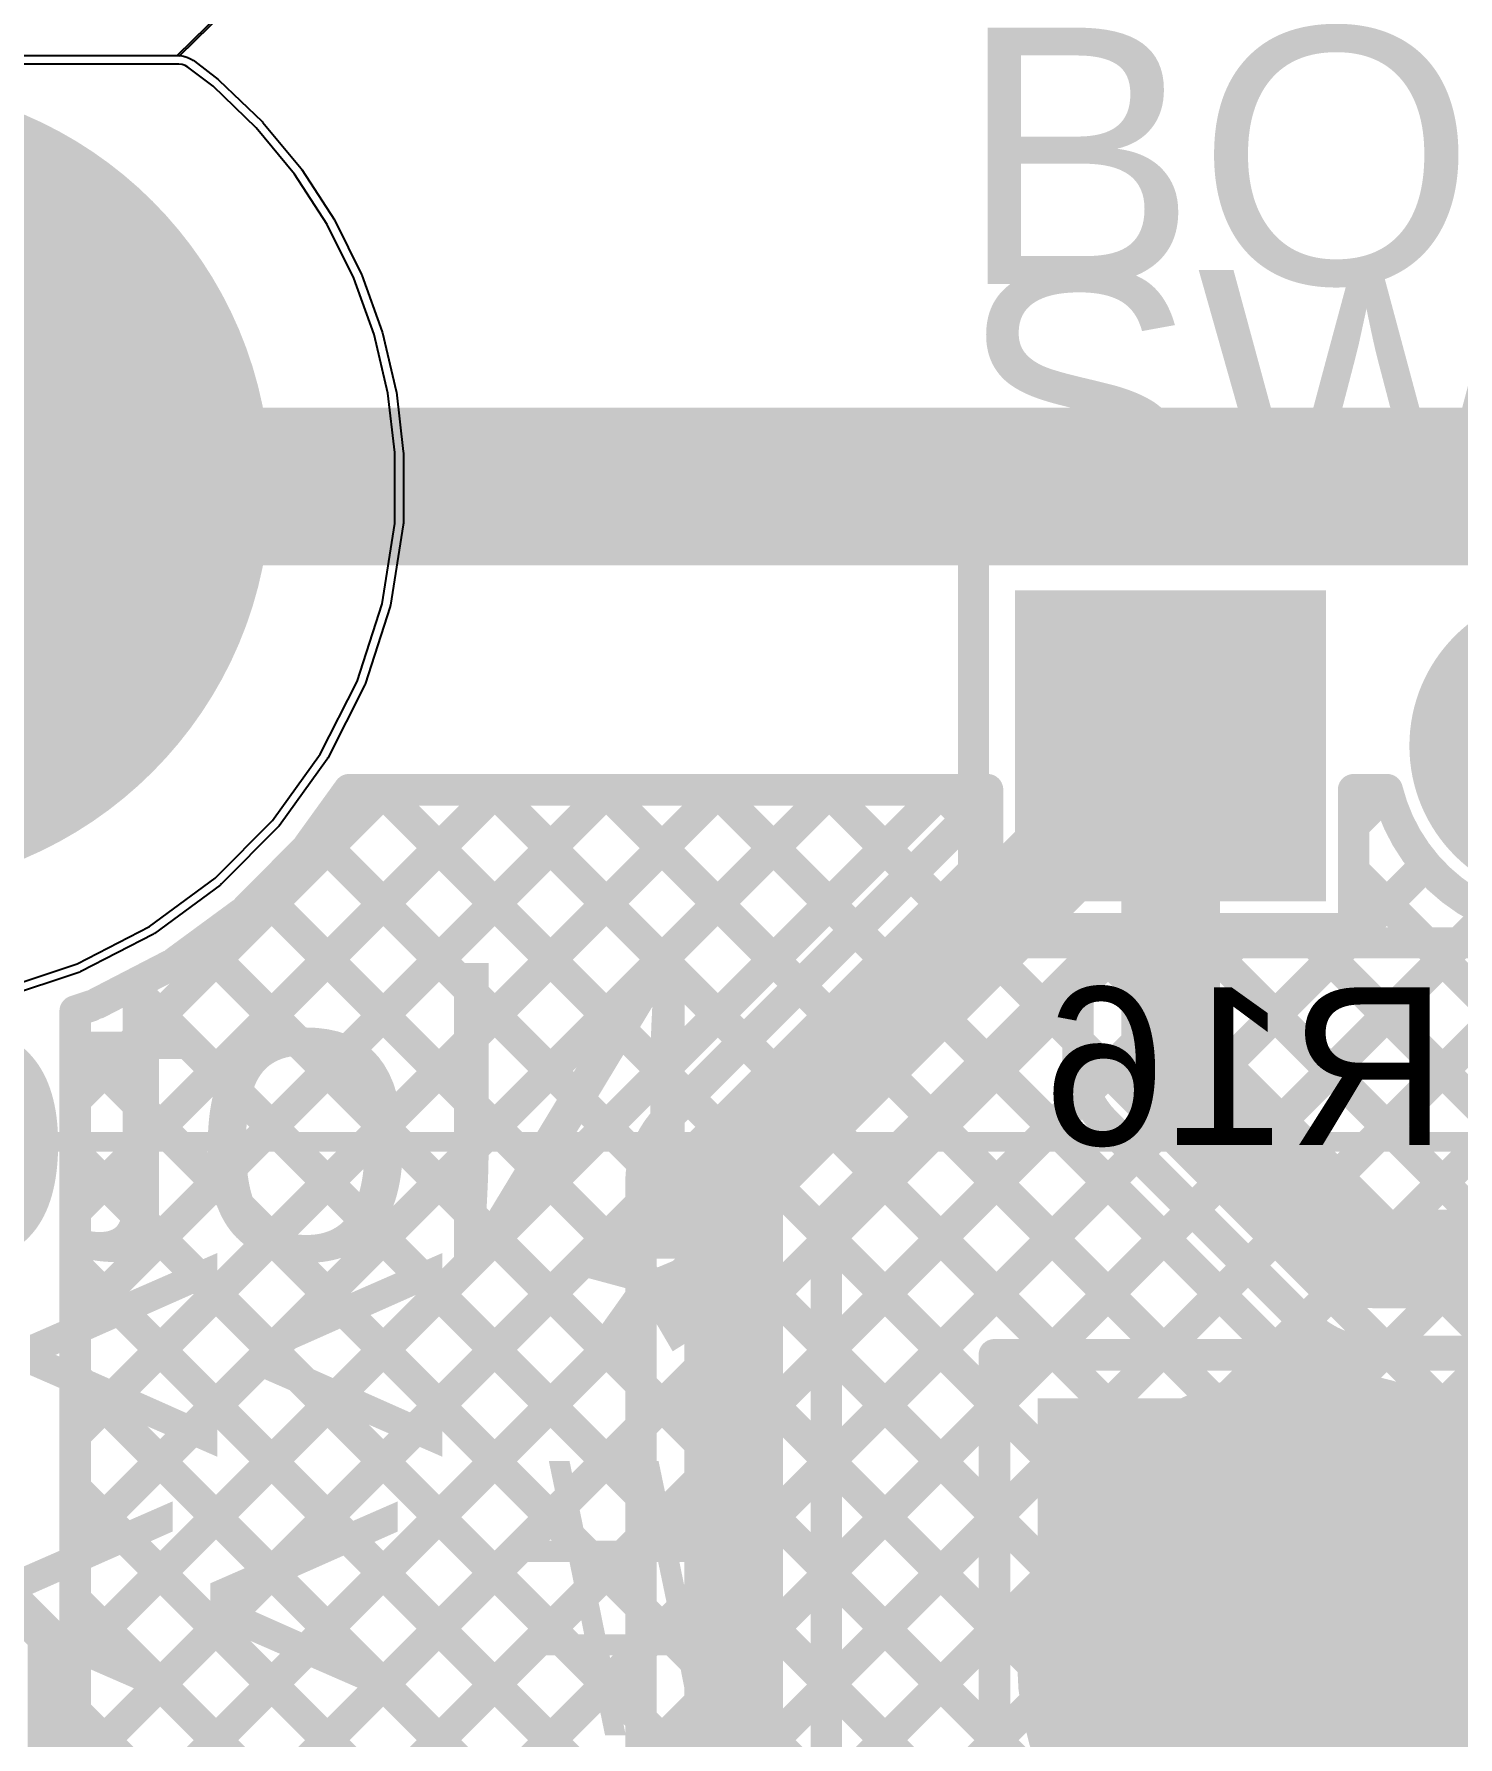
# Model space of a CAD drawing. Header units: millimetres. Extents: x 0 to 214, y 0 to 214.
# Drawn here: x 0.0436 to 0.4047, y 3.8917 to 4.3237 of the extents above; entities that cross this region are included whole.
import ezdxf

# ---------------------------------------------------------------- set-up
doc = ezdxf.new("R2010")
doc.units = ezdxf.units.MM
doc.header["$MEASUREMENT"] = 0
for name, color, linetype in [('BottomLayer', 5, 'Continuous'), ('BottomOverlay', 54, 'Continuous'), ('BottomSolder', 6, 'Continuous'), ('MultiLayer', 9, 'Continuous'), ('PadHoleLayer', 156, 'Continuous'), ('TopLayer', 1, 'Continuous'), ('TopOverlay', 2, 'Continuous'), ('TopSolder', 216, 'Continuous'), ('ViaHoleLayer', 16, 'Continuous')]:
    doc.layers.add(name, color=color, linetype=linetype)
doc.styles.add('Arial', font='', dxfattribs={"height": 0.2})
doc.styles.get('Arial').set_extended_font_data('Arial')

# ---------------------------------------------------------------- blocks, each defined once
blk = doc.blocks.new('TBP01R1_508_02BE_93')
at = {"layer": 'BottomLayer'}
h = blk.add_hatch(color=5, dxfattribs=at)
edge = h.paths.add_edge_path()
edge.add_arc((0.1, 0), 0.05906, 0, 360)
at = {"layer": 'BottomSolder'}
h = blk.add_hatch(color=6, dxfattribs=at)
edge = h.paths.add_edge_path()
edge.add_arc((0.1, 0), 0.06306, 0, 360)
at = {"layer": 'MultiLayer'}
h = blk.add_hatch(color=9, dxfattribs=at)
edge = h.paths.add_edge_path()
edge.add_arc((0.1, 0), 0.05906, 0, 360)
at = {"layer": 'PadHoleLayer'}
h = blk.add_hatch(color=156, dxfattribs=at)
edge = h.paths.add_edge_path()
edge.add_arc((0.1, 0), 0.03346, 0, 360)
at = {"layer": 'TopLayer'}
h = blk.add_hatch(color=1, dxfattribs=at)
edge = h.paths.add_edge_path()
edge.add_arc((0.1, 0), 0.05906, 0, 360)
at = {"layer": 'TopSolder'}
h = blk.add_hatch(color=216, dxfattribs=at)
edge = h.paths.add_edge_path()
edge.add_arc((0.1, 0), 0.06306, 0, 360)
at = {"layer": 'TopOverlay'}
for points, const_width in [([(0.2315, 0.3937), (0.2315, -0.07874)], 0.005), ([(0.125, 0.339), (0.106, 0.32)], 0.01), ([(0.125, 0.339), (0.106, 0.32)], 0.01), ([(0.074, 0.32), (0.106, 0.32)], 0.01), ([(0.074, 0.32), (0.106, 0.32)], 0.01)]:
    blk.add_lwpolyline(points, dxfattribs=dict(at, const_width=const_width))
at = {"layer": 'TopOverlay', "const_width": 0.005}
blk.add_lwpolyline([(0.1035, 0.32, 1), (0.1085, 0.32, 1)], format="xyb", close=True, dxfattribs=at)
blk.add_lwpolyline([(0.1035, 0.32, 1), (0.1085, 0.32, 1)], format="xyb", close=True, dxfattribs=at)
blk.add_lwpolyline([(0.1035, 0.32, 1), (0.1085, 0.32, 1)], format="xyb", close=True, dxfattribs=at)
blk.add_lwpolyline([(0.1035, 0.32, 1), (0.1085, 0.32, 1)], format="xyb", close=True, dxfattribs=at)
blk = doc.blocks.new('HDR1X3_256')
at = {"layer": 'BottomLayer'}
blk.add_hatch(color=5, dxfattribs=at).paths.add_polyline_path([(-0.03543, 0.03543), (0.03543, 0.03543), (0.03543, -0.03543), (-0.03543, -0.03543)])
h = blk.add_hatch(color=5, dxfattribs=at)
edge = h.paths.add_edge_path()
edge.add_arc((0.1, 0), 0.03543, 0, 360)
h = blk.add_hatch(color=5, dxfattribs=at)
edge = h.paths.add_edge_path()
edge.add_arc((0.2, 0), 0.03543, 0, 360)
at = {"layer": 'BottomSolder'}
blk.add_hatch(color=6, dxfattribs=at).paths.add_polyline_path([(-0.03943, 0.03943), (0.03943, 0.03943), (0.03943, -0.03943), (-0.03943, -0.03943)])
h = blk.add_hatch(color=6, dxfattribs=at)
edge = h.paths.add_edge_path()
edge.add_arc((0.1, 0), 0.03943, 0, 360)
h = blk.add_hatch(color=6, dxfattribs=at)
edge = h.paths.add_edge_path()
edge.add_arc((0.2, 0), 0.03943, 0, 360)
at = {"layer": 'MultiLayer'}
blk.add_hatch(color=9, dxfattribs=at).paths.add_polyline_path([(-0.03543, 0.03543), (0.03543, 0.03543), (0.03543, -0.03543), (-0.03543, -0.03543)])
h = blk.add_hatch(color=9, dxfattribs=at)
edge = h.paths.add_edge_path()
edge.add_arc((0.1, 0), 0.03543, 0, 360)
h = blk.add_hatch(color=9, dxfattribs=at)
edge = h.paths.add_edge_path()
edge.add_arc((0.2, 0), 0.03543, 0, 360)
at = {"layer": 'PadHoleLayer'}
h = blk.add_hatch(color=156, dxfattribs=at)
edge = h.paths.add_edge_path()
edge.add_arc((0, 0), 0.01772, 0, 360)
h = blk.add_hatch(color=156, dxfattribs=at)
edge = h.paths.add_edge_path()
edge.add_arc((0.1, 0), 0.01772, 0, 360)
h = blk.add_hatch(color=156, dxfattribs=at)
edge = h.paths.add_edge_path()
edge.add_arc((0.2, 0), 0.01772, 0, 360)
at = {"layer": 'TopLayer'}
blk.add_hatch(color=1, dxfattribs=at).paths.add_polyline_path([(-0.03543, 0.03543), (0.03543, 0.03543), (0.03543, -0.03543), (-0.03543, -0.03543)])
h = blk.add_hatch(color=1, dxfattribs=at)
edge = h.paths.add_edge_path()
edge.add_arc((0.1, 0), 0.03543, 0, 360)
h = blk.add_hatch(color=1, dxfattribs=at)
edge = h.paths.add_edge_path()
edge.add_arc((0.2, 0), 0.03543, 0, 360)
at = {"layer": 'TopSolder'}
blk.add_hatch(color=216, dxfattribs=at).paths.add_polyline_path([(-0.03943, 0.03943), (0.03943, 0.03943), (0.03943, -0.03943), (-0.03943, -0.03943)])
h = blk.add_hatch(color=216, dxfattribs=at)
edge = h.paths.add_edge_path()
edge.add_arc((0.1, 0), 0.03943, 0, 360)
h = blk.add_hatch(color=216, dxfattribs=at)
edge = h.paths.add_edge_path()
edge.add_arc((0.2, 0), 0.03943, 0, 360)
at = {"layer": 'TopOverlay', "const_width": 0.00787}
for points in [[(-0.05, -0.05), (-0.05, 0.05)], [(-0.05, 0.05), (0.25, 0.05)], [(0.25, -0.05), (0.25, 0.05)], [(-0.05, -0.05), (0.25, -0.05)]]:
    blk.add_lwpolyline(points, dxfattribs=at)
at = {"layer": 'TopOverlay', "const_width": 0.00394}
for points in [[(-0.05197, 0.05, 1), (-0.04803, 0.05, 1)], [(-0.05197, 0.05, 1), (-0.04803, 0.05, 1)], [(0.24803, 0.05, 1), (0.25197, 0.05, 1)], [(0.24803, 0.05, 1), (0.25197, 0.05, 1)], [(-0.05197, -0.05, 1), (-0.04803, -0.05, 1)], [(-0.05197, -0.05, 1), (-0.04803, -0.05, 1)], [(0.24803, -0.05, 1), (0.25197, -0.05, 1)], [(0.24803, -0.05, 1), (0.25197, -0.05, 1)]]:
    blk.add_lwpolyline(points, format="xyb", close=True, dxfattribs=at)

msp = doc.modelspace()

# ---------------------------------------------------------------- hatches: boundary and pattern name
at = {"layer": 'BottomLayer'}
h = msp.add_hatch(color=5, dxfattribs=at)
edge = h.paths.add_edge_path()
edge.add_arc((0.00114, 4.20889), 0.09843, 0, 360)
h = msp.add_hatch(color=5, dxfattribs=at)
edge = h.paths.add_edge_path()
edge.add_arc((0.05189, 4.26687), 0.01181, 0, 360)
h = msp.add_hatch(color=5, dxfattribs=at)
edge = h.paths.add_edge_path()
edge.add_arc((0.07798, 4.21389), 0.01181, 0, 360)
h = msp.add_hatch(color=5, dxfattribs=at)
edge = h.paths.add_edge_path()
edge.add_arc((0.05896, 4.15797), 0.01181, 0, 360)
at = {"layer": 'BottomSolder'}
h = msp.add_hatch(color=6, dxfattribs=at)
edge = h.paths.add_edge_path()
edge.add_arc((0.00114, 4.20889), 0.10243, 0, 360)
at = {"layer": 'MultiLayer'}
h = msp.add_hatch(color=9, dxfattribs=at)
edge = h.paths.add_edge_path()
edge.add_arc((0.00114, 4.20889), 0.09843, 0, 360)
at = {"layer": 'PadHoleLayer'}
h = msp.add_hatch(color=156, dxfattribs=at)
edge = h.paths.add_edge_path()
edge.add_arc((0.00114, 4.20889), 0.06102, 0, 360)
at = {"layer": 'TopLayer'}
h = msp.add_hatch(color=1, dxfattribs=at)
edge = h.paths.add_edge_path()
edge.add_arc((0.00114, 4.20889), 0.09843, 0, 360)
h = msp.add_hatch(color=1, dxfattribs=at)
edge = h.paths.add_edge_path()
edge.add_arc((0.05189, 4.26687), 0.01181, 0, 360)
h = msp.add_hatch(color=1, dxfattribs=at)
edge = h.paths.add_edge_path()
edge.add_arc((0.07798, 4.21389), 0.01181, 0, 360)
h = msp.add_hatch(color=1, dxfattribs=at)
edge = h.paths.add_edge_path()
edge.add_arc((0.05896, 4.15797), 0.01181, 0, 360)
msp.add_hatch(color=1, dxfattribs=at).paths.add_polyline_path([(0.29814, 3.83967), (0.56914, 3.83967), (0.56914, 3.97767), (0.29814, 3.97767)])
at = {"layer": 'TopSolder'}
h = msp.add_hatch(color=216, dxfattribs=at)
edge = h.paths.add_edge_path()
edge.add_arc((0.00114, 4.20889), 0.10243, 0, 360)
at = {"layer": 'ViaHoleLayer'}
h = msp.add_hatch(color=16, dxfattribs=at)
edge = h.paths.add_edge_path()
edge.add_arc((0.05189, 4.26687), 0.00591, 0, 360)
h = msp.add_hatch(color=16, dxfattribs=at)
edge = h.paths.add_edge_path()
edge.add_arc((0.07798, 4.21389), 0.00591, 0, 360)
h = msp.add_hatch(color=16, dxfattribs=at)
edge = h.paths.add_edge_path()
edge.add_arc((0.05896, 4.15797), 0.00591, 0, 360)

# ---------------------------------------------------------------- linework, layer by layer
at = {"layer": 'BottomLayer'}
for p, q in [((0.07986, 4.31606), (-0.10604, 4.31606)), ((0.08027, 4.31606), (0.07986, 4.31606)), ((0.07986, 4.31606), (0.07986, 4.31606)), ((0.08108, 4.31593), (0.08027, 4.31606)), ((0.08185, 4.31567), (0.08108, 4.31593)), ((0.08257, 4.31529), (0.08185, 4.31567)), ((0.0829, 4.31504), (0.08257, 4.31529)), ((0.08895, 4.31044), (0.0829, 4.31504)), ((0.09993, 4.2999), (0.08895, 4.31044)), ((0.10963, 4.28816), (0.09993, 4.2999)), ((0.11792, 4.27539), (0.10963, 4.28816)), ((0.12468, 4.26176), (0.11792, 4.27539)), ((0.12983, 4.24744), (0.12468, 4.26176)), ((0.13331, 4.23262), (0.12983, 4.24744)), ((0.13506, 4.2175), (0.13331, 4.23262)), ((0.13506, 4.20989), (0.13506, 4.2175)), ((0.13506, 4.19955), (0.13506, 4.20989)), ((0.13184, 4.17912), (0.13506, 4.19955)), ((0.12548, 4.15945), (0.13184, 4.17912)), ((0.11614, 4.141), (0.12548, 4.15945)), ((0.10404, 4.12423), (0.11614, 4.141)), ((0.08949, 4.10955), (0.10404, 4.12423)), ((0.07282, 4.09731), (0.08949, 4.10955)), ((0.05445, 4.08781), (0.07282, 4.09731)), ((0.03483, 4.08129), (0.05445, 4.08781))]:
    msp.add_line(p, q, dxfattribs=at)
for points, const_width in [([(0.221, 4.03231), (0.33183, 4.14314)], 0.025), ([(0.33183, 4.06417), (0.33183, 4.14314)], 0.025), ([(0.05399, 4.05322), (0.13277, 4.132)], 0.008), ([(0.05399, 3.94008), (0.24591, 4.132)], 0.008), ([(0.05399, 3.9118), (0.27419, 4.132)], 0.008), ([(0.05399, 3.96837), (0.21762, 4.132)], 0.008), ([(0.05399, 3.99665), (0.18934, 4.132)], 0.008), ([(0.05399, 4.02494), (0.16106, 4.132)], 0.008), ([(0.11314, 4.11767), (0.12348, 4.132)], 0.008), ([(0.12348, 4.132), (0.28539, 4.132)], 0.008), ([(0.13145, 4.132), (0.20945, 4.054)], 0.008), ([(0.15974, 4.132), (0.2236, 4.06814)], 0.008), ([(0.18802, 4.132), (0.23774, 4.08228)], 0.008), ([(0.2044, 4.04895), (0.28539, 4.12994)], 0.008), ([(0.21631, 4.132), (0.25188, 4.09643)], 0.008), ([(0.24459, 4.132), (0.26602, 4.11057)], 0.008), ([(0.27288, 4.132), (0.28016, 4.12471)], 0.008), ([(0.11497, 4.1202), (0.19801, 4.03716)], 0.008), ([(0.09745, 4.10165), (0.11201, 4.11633)], 0.008), ([(0.10133, 4.10556), (0.1975, 4.00939)], 0.008), ([(0.07946, 4.08827), (0.09612, 4.10051)], 0.008), ([(0.08573, 4.09287), (0.1975, 3.9811)], 0.008), ([(0.0596, 4.07785), (0.07797, 4.08735)], 0.008), ([(0.2445, 4.02258), (0.30833, 4.08641)], 0.008), ([(0.30833, 4.06417), (0.30833, 4.08641)], 0.008), ([(0.06808, 4.08223), (0.1975, 3.95282)], 0.008), ([(0.2445, 4.01745), (0.30833, 4.08128)], 0.008), ([(0.05399, 4.07584), (0.05799, 4.07717)], 0.008), ([(0.05399, 4.07584), (0.05401, 0.14794)], 0.008), ([(0.29926, 4.07734), (0.30833, 4.06826)], 0.008), ([(0.33183, 4.06417), (0.383, 4.013)], 0.025), ([(0.05399, 4.06804), (0.1975, 3.92453)], 0.008), ([(0.28511, 4.06319), (0.36708, 3.98123)], 0.008), ([(0.2445, 3.98917), (0.31023, 4.0549)], 0.008), ([(0.27097, 4.04905), (0.34301, 3.97701)], 0.008), ([(0.31523, 4.04754), (0.36637, 3.9964)], 0.008), ([(0.05399, 4.03976), (0.1975, 3.89625)], 0.008), ([(0.221, 2.172), (0.221, 4.03231)], 0.025), ([(0.2445, 3.96089), (0.32319, 4.03958)], 0.008), ([(0.25683, 4.03491), (0.32469, 3.96705)], 0.008), ([(0.1975, 2.172), (0.1975, 4.03231)], 0.008), ([(0.05399, 3.88352), (0.1975, 4.02702)], 0.008), ([(0.2445, 3.9326), (0.33733, 4.02543)], 0.008), ([(0.2445, 2.18173), (0.2445, 4.02258)], 0.008), ([(0.2445, 4.01895), (0.31062, 3.95283)], 0.008), ([(0.383, 4.013), (0.735, 4.013)], 0.025), ([(0.05399, 4.01147), (0.1975, 3.86796)], 0.008), ([(0.2445, 3.90432), (0.35147, 4.01129)], 0.008), ([(0.05399, 3.85523), (0.1975, 3.99874)], 0.008), ([(0.34671, 3.97824), (0.36562, 3.99715)], 0.008), ([(0.2445, 3.99067), (0.30083, 3.93434)], 0.008), ([(0.37722, 3.98047), (0.38625, 3.9895)], 0.008), ([(0.383, 3.9895), (0.72527, 3.9895)], 0.008), ([(0.38709, 3.9895), (0.41076, 3.96583)], 0.008), ([(0.39867, 3.97363), (0.41454, 3.9895)], 0.008), ([(0.05399, 3.98319), (0.1975, 3.83968)], 0.008), ([(0.05399, 3.82695), (0.1975, 3.97045)], 0.008), ([(0.2445, 3.96239), (0.29689, 3.90999)], 0.008), ([(0.05399, 3.9549), (0.1975, 3.8114)], 0.008), ([(0.05399, 3.79866), (0.1975, 3.94217)], 0.008), ([(0.2445, 3.9341), (0.39737, 3.78123)], 0.008), ([(0.2445, 3.87603), (0.29987, 3.9314)], 0.008), ([(0.05399, 3.92662), (0.1975, 3.78311)], 0.008), ([(0.05399, 3.77038), (0.1975, 3.91389)], 0.008), ([(0.2445, 3.90582), (0.36909, 3.78123)], 0.008), ([(0.2445, 3.84775), (0.29764, 3.90089)], 0.008), ([(0.05399, 3.89833), (0.1975, 3.75483)], 0.008)]:
    msp.add_lwpolyline(points, dxfattribs=dict(at, const_width=const_width))
for points, const_width in [([(0.32558, 4.14314, 1), (0.33808, 4.14314, 1)], 0.0125), ([(0.32558, 4.14314, 1), (0.33808, 4.14314, 1)], 0.0125), ([(0.12148, 4.132, 1), (0.12548, 4.132, 1)], 0.004), ([(0.12148, 4.132, 1), (0.12548, 4.132, 1)], 0.004), ([(0.12945, 4.132, 1), (0.13345, 4.132, 1)], 0.004), ([(0.13077, 4.132, 1), (0.13477, 4.132, 1)], 0.004), ([(0.15774, 4.132, 1), (0.16174, 4.132, 1)], 0.004), ([(0.15906, 4.132, 1), (0.16306, 4.132, 1)], 0.004), ([(0.18602, 4.132, 1), (0.19002, 4.132, 1)], 0.004), ([(0.18734, 4.132, 1), (0.19134, 4.132, 1)], 0.004), ([(0.21431, 4.132, 1), (0.21831, 4.132, 1)], 0.004), ([(0.21562, 4.132, 1), (0.21962, 4.132, 1)], 0.004), ([(0.24259, 4.132, 1), (0.24659, 4.132, 1)], 0.004), ([(0.24391, 4.132, 1), (0.24791, 4.132, 1)], 0.004), ([(0.27088, 4.132, 1), (0.27488, 4.132, 1)], 0.004), ([(0.27219, 4.132, 1), (0.27619, 4.132, 1)], 0.004), ([(0.28339, 4.132, 1), (0.28739, 4.132, 1)], 0.004), ([(0.28339, 4.12994, 1), (0.28739, 4.12994, 1)], 0.004), ([(0.27816, 4.12471, 1), (0.28216, 4.12471, 1)], 0.004), ([(0.11114, 4.11767, 1), (0.11514, 4.11767, 1)], 0.004), ([(0.11297, 4.1202, 1), (0.11697, 4.1202, 1)], 0.004), ([(0.11001, 4.11633, 1), (0.11401, 4.11633, 1)], 0.004), ([(0.26402, 4.11057, 1), (0.26802, 4.11057, 1)], 0.004), ([(0.09933, 4.10556, 1), (0.10333, 4.10556, 1)], 0.004), ([(0.09412, 4.10051, 1), (0.09812, 4.10051, 1)], 0.004), ([(0.09545, 4.10165, 1), (0.09945, 4.10165, 1)], 0.004), ([(0.24988, 4.09643, 1), (0.25388, 4.09643, 1)], 0.004), ([(0.08373, 4.09287, 1), (0.08773, 4.09287, 1)], 0.004), ([(0.07597, 4.08735, 1), (0.07997, 4.08735, 1)], 0.004), ([(0.07746, 4.08827, 1), (0.08146, 4.08827, 1)], 0.004), ([(0.30633, 4.08641, 1), (0.31033, 4.08641, 1)], 0.004), ([(0.30633, 4.08641, 1), (0.31033, 4.08641, 1)], 0.004), ([(0.06608, 4.08223, 1), (0.07008, 4.08223, 1)], 0.004), ([(0.23574, 4.08228, 1), (0.23974, 4.08228, 1)], 0.004), ([(0.0576, 4.07785, 1), (0.0616, 4.07785, 1)], 0.004), ([(0.30633, 4.08128, 1), (0.31033, 4.08128, 1)], 0.004), ([(0.05199, 4.07584, 1), (0.05599, 4.07584, 1)], 0.004), ([(0.05199, 4.07584, 1), (0.05599, 4.07584, 1)], 0.004), ([(0.05599, 4.07717, 1), (0.05999, 4.07717, 1)], 0.004), ([(0.29726, 4.07734, 1), (0.30126, 4.07734, 1)], 0.004), ([(0.32558, 4.06417, 1), (0.33808, 4.06417, 1)], 0.0125), ([(0.32558, 4.06417, 1), (0.33808, 4.06417, 1)], 0.0125), ([(0.05199, 4.06804, 1), (0.05599, 4.06804, 1)], 0.004), ([(0.2216, 4.06814, 1), (0.2256, 4.06814, 1)], 0.004), ([(0.30633, 4.06826, 1), (0.31033, 4.06826, 1)], 0.004), ([(0.28311, 4.06319, 1), (0.28711, 4.06319, 1)], 0.004), ([(0.30633, 4.06417, 1), (0.31033, 4.06417, 1)], 0.004), ([(0.30633, 4.06417, 1), (0.31033, 4.06417, 1)], 0.004), ([(0.30633, 4.06417, 1), (0.31033, 4.06417, 1)], 0.004), ([(0.05199, 4.05322, 1), (0.05599, 4.05322, 1)], 0.004), ([(0.20745, 4.054, 1), (0.21145, 4.054, 1)], 0.004), ([(0.30823, 4.0549, 1), (0.31223, 4.0549, 1)], 0.004), ([(0.20238, 4.04893, 1), (0.20638, 4.04893, 1)], 0.004), ([(0.2024, 4.04895, 1), (0.2064, 4.04895, 1)], 0.004), ([(0.2024, 4.04895, 1), (0.2064, 4.04895, 1)], 0.004), ([(0.26897, 4.04905, 1), (0.27297, 4.04905, 1)], 0.004), ([(0.31321, 4.04756, 1), (0.31721, 4.04756, 1)], 0.004), ([(0.31323, 4.04754, 1), (0.31723, 4.04754, 1)], 0.004), ([(0.31323, 4.04754, 1), (0.31723, 4.04754, 1)], 0.004), ([(0.05199, 4.03976, 1), (0.05599, 4.03976, 1)], 0.004), ([(0.21475, 4.03231, 1), (0.22725, 4.03231, 1)], 0.0125), ([(0.21475, 4.03231, 1), (0.22725, 4.03231, 1)], 0.0125), ([(0.32119, 4.03958, 1), (0.32519, 4.03958, 1)], 0.004), ([(0.19601, 4.03716, 1), (0.20001, 4.03716, 1)], 0.004), ([(0.25483, 4.03491, 1), (0.25883, 4.03491, 1)], 0.004), ([(0.1955, 4.03231, 1), (0.1995, 4.03231, 1)], 0.004), ([(0.1955, 4.03231, 1), (0.1995, 4.03231, 1)], 0.004), ([(0.1955, 4.03231, 1), (0.1995, 4.03231, 1)], 0.004), ([(0.1955, 4.02702, 1), (0.1995, 4.02702, 1)], 0.004), ([(0.05199, 4.02494, 1), (0.05599, 4.02494, 1)], 0.004), ([(0.2425, 4.02258, 1), (0.2465, 4.02258, 1)], 0.004), ([(0.2425, 4.02258, 1), (0.2465, 4.02258, 1)], 0.004), ([(0.33533, 4.02543, 1), (0.33933, 4.02543, 1)], 0.004), ([(0.2425, 4.01895, 1), (0.2465, 4.01895, 1)], 0.004), ([(0.2425, 4.01745, 1), (0.2465, 4.01745, 1)], 0.004), ([(0.37675, 4.013, 1), (0.38925, 4.013, 1)], 0.0125), ([(0.37675, 4.013, 1), (0.38925, 4.013, 1)], 0.0125), ([(0.05199, 4.01147, 1), (0.05599, 4.01147, 1)], 0.004), ([(0.1955, 4.00939, 1), (0.1995, 4.00939, 1)], 0.004), ([(0.34947, 4.01129, 1), (0.35347, 4.01129, 1)], 0.004), ([(0.05199, 3.99665, 1), (0.05599, 3.99665, 1)], 0.004), ([(0.1955, 3.99874, 1), (0.1995, 3.99874, 1)], 0.004), ([(0.36362, 3.99715, 1), (0.36762, 3.99715, 1)], 0.004), ([(0.36437, 3.9964, 1), (0.36837, 3.9964, 1)], 0.004), ([(0.36437, 3.9964, 1), (0.36837, 3.9964, 1)], 0.004), ([(0.36438, 3.99638, 1), (0.36838, 3.99638, 1)], 0.004), ([(0.2425, 3.99067, 1), (0.2465, 3.99067, 1)], 0.004), ([(0.2425, 3.98917, 1), (0.2465, 3.98917, 1)], 0.004), ([(0.381, 3.9895, 1), (0.385, 3.9895, 1)], 0.004), ([(0.381, 3.9895, 1), (0.385, 3.9895, 1)], 0.004), ([(0.381, 3.9895, 1), (0.385, 3.9895, 1)], 0.004), ([(0.38425, 3.9895, 1), (0.38825, 3.9895, 1)], 0.004), ([(0.38509, 3.9895, 1), (0.38909, 3.9895, 1)], 0.004), ([(0.05199, 3.98319, 1), (0.05599, 3.98319, 1)], 0.004), ([(0.1955, 3.9811, 1), (0.1995, 3.9811, 1)], 0.004), ([(0.43699, 3.91117, 1), (0.29688, 3.91117, 1)], 0.008), ([(0.36508, 3.98123, 1), (0.36908, 3.98123, 1)], 0.004), ([(0.37522, 3.98047, 1), (0.37922, 3.98047, 1)], 0.004), ([(0.34101, 3.97701, 1), (0.34501, 3.97701, 1)], 0.004), ([(0.34471, 3.97824, 1), (0.34871, 3.97824, 1)], 0.004), ([(0.1955, 3.97045, 1), (0.1995, 3.97045, 1)], 0.004), ([(0.39667, 3.97363, 1), (0.40067, 3.97363, 1)], 0.004), ([(0.05199, 3.96837, 1), (0.05599, 3.96837, 1)], 0.004), ([(0.32269, 3.96705, 1), (0.32669, 3.96705, 1)], 0.004), ([(0.2425, 3.96239, 1), (0.2465, 3.96239, 1)], 0.004), ([(0.2425, 3.96089, 1), (0.2465, 3.96089, 1)], 0.004), ([(0.05199, 3.9549, 1), (0.05599, 3.9549, 1)], 0.004), ([(0.1955, 3.95282, 1), (0.1995, 3.95282, 1)], 0.004), ([(0.30862, 3.95283, 1), (0.31262, 3.95283, 1)], 0.004), ([(0.05199, 3.94008, 1), (0.05599, 3.94008, 1)], 0.004), ([(0.1955, 3.94217, 1), (0.1995, 3.94217, 1)], 0.004), ([(0.2425, 3.9341, 1), (0.2465, 3.9341, 1)], 0.004), ([(0.2425, 3.9326, 1), (0.2465, 3.9326, 1)], 0.004), ([(0.29787, 3.9314, 1), (0.30187, 3.9314, 1)], 0.004), ([(0.29883, 3.93434, 1), (0.30283, 3.93434, 1)], 0.004), ([(0.05199, 3.92662, 1), (0.05599, 3.92662, 1)], 0.004), ([(0.1955, 3.92453, 1), (0.1995, 3.92453, 1)], 0.004), ([(0.1955, 3.91389, 1), (0.1995, 3.91389, 1)], 0.004), ([(0.05199, 3.9118, 1), (0.05599, 3.9118, 1)], 0.004), ([(0.29488, 3.91117, 1), (0.29888, 3.91117, 1)], 0.004), ([(0.29489, 3.90999, 1), (0.29889, 3.90999, 1)], 0.004), ([(0.2425, 3.90582, 1), (0.2465, 3.90582, 1)], 0.004), ([(0.2425, 3.90432, 1), (0.2465, 3.90432, 1)], 0.004), ([(0.29564, 3.90089, 1), (0.29964, 3.90089, 1)], 0.004), ([(0.05199, 3.89833, 1), (0.05599, 3.89833, 1)], 0.004), ([(0.1955, 3.89625, 1), (0.1995, 3.89625, 1)], 0.004)]:
    msp.add_lwpolyline(points, format="xyb", close=True, dxfattribs=dict(at, const_width=const_width))
at = {"layer": 'BottomLayer', "const_width": 0.008}
for points in [[(0.31521, 4.04756, -0.198912), (0.30833, 4.06417)], [(0.31523, 4.04754, -0.199188), (0.30833, 4.06417)], [(0.1975, 4.03231, -0.199188), (0.2044, 4.04895)], [(0.1975, 4.03231, -0.198912), (0.20438, 4.04893)], [(0.383, 3.9895, -0.199188), (0.36637, 3.9964)], [(0.383, 3.9895, -0.198912), (0.36638, 3.99638)]]:
    msp.add_lwpolyline(points, format="xyb", dxfattribs=at)
at = {"layer": 'BottomSolder'}
for p, q in [((0.07986, 4.31823), (214.06023, 213.98652)), ((-0.10604, 4.31823), (0.07986, 4.31823)), ((0.07986, 4.31823), (0.08027, 4.31823)), ((0.07986, 4.31823), (0.07986, 4.31823)), ((0.08027, 4.31823), (0.08044, 4.31816)), ((0.08044, 4.31816), (0.08062, 4.3182)), ((0.08062, 4.3182), (0.08142, 4.31807)), ((0.08142, 4.31807), (0.08158, 4.31797)), ((0.08158, 4.31797), (0.08177, 4.31798)), ((0.08177, 4.31798), (0.08254, 4.31772)), ((0.08254, 4.31772), (0.08268, 4.3176)), ((0.08268, 4.3176), (0.08286, 4.31758)), ((0.08286, 4.31758), (0.08358, 4.3172)), ((0.08358, 4.3172), (0.0837, 4.31706)), ((0.0837, 4.31706), (0.08388, 4.31701)), ((0.08388, 4.31701), (0.08421, 4.31676)), ((0.08421, 4.31676), (0.08421, 4.31676)), ((0.08421, 4.31676), (0.09026, 4.31216)), ((0.09026, 4.31216), (0.09033, 4.31205)), ((0.09033, 4.31205), (0.09045, 4.312)), ((0.09045, 4.312), (0.10143, 4.30146)), ((0.10143, 4.30146), (0.10149, 4.30134)), ((0.10149, 4.30134), (0.1016, 4.30127)), ((0.1016, 4.30127), (0.1113, 4.28954)), ((0.1113, 4.28954), (0.11134, 4.28942)), ((0.11134, 4.28942), (0.11145, 4.28934)), ((0.11145, 4.28934), (0.11973, 4.27657)), ((0.11973, 4.27657), (0.11976, 4.27644)), ((0.11976, 4.27644), (0.11986, 4.27636)), ((0.11986, 4.27636), (0.12662, 4.26272)), ((0.12662, 4.26272), (0.12663, 4.26259)), ((0.12663, 4.26259), (0.12672, 4.26249)), ((0.12672, 4.26249), (0.13187, 4.24817)), ((0.13187, 4.24817), (0.13186, 4.24804)), ((0.13186, 4.24804), (0.13194, 4.24793)), ((0.13194, 4.24793), (0.13541, 4.23311)), ((0.13541, 4.23311), (0.13539, 4.23298)), ((0.13539, 4.23298), (0.13546, 4.23287)), ((0.13546, 4.23287), (0.13721, 4.21775)), ((0.13721, 4.21775), (0.13717, 4.21762)), ((0.13717, 4.21762), (0.13722, 4.2175)), ((0.13722, 4.2175), (0.13722, 4.20989)), ((0.13722, 4.20989), (0.13722, 4.19955)), ((0.13719, 4.19921), (0.13398, 4.17879)), ((0.13722, 4.19955), (0.13715, 4.19938)), ((0.13715, 4.19938), (0.13719, 4.19921)), ((0.1339, 4.17846), (0.12754, 4.15878)), ((0.13398, 4.17879), (0.13388, 4.17863)), ((0.13388, 4.17863), (0.1339, 4.17846)), ((0.12741, 4.15847), (0.11807, 4.14002)), ((0.12743, 4.15865), (0.12741, 4.15847)), ((0.12754, 4.15878), (0.12743, 4.15865)), ((0.1179, 4.13973), (0.1058, 4.12296)), ((0.11794, 4.13991), (0.1179, 4.13973)), ((0.11807, 4.14002), (0.11794, 4.13991)), ((0.10558, 4.12271), (0.09102, 4.10802)), ((0.10565, 4.12287), (0.10558, 4.12271)), ((0.1058, 4.12296), (0.10565, 4.12287)), ((0.09077, 4.1078), (0.0741, 4.09556)), ((0.09086, 4.10796), (0.09077, 4.1078)), ((0.09102, 4.10802), (0.09086, 4.10796)), ((0.07381, 4.09539), (0.05545, 4.08589)), ((0.07393, 4.09552), (0.07381, 4.09539)), ((0.0741, 4.09556), (0.07393, 4.09552)), ((0.05514, 4.08576), (0.03551, 4.07924)), ((0.05527, 4.08588), (0.05514, 4.08576)), ((0.05545, 4.08589), (0.05527, 4.08588))]:
    msp.add_line(p, q, dxfattribs=at)
at = {"layer": 'TopLayer'}
for p, q in [((0.07986, 4.31606), (-0.10604, 4.31606)), ((0.08027, 4.31606), (0.07986, 4.31606)), ((0.07986, 4.31606), (0.07986, 4.31606)), ((0.08108, 4.31593), (0.08027, 4.31606)), ((0.08185, 4.31567), (0.08108, 4.31593)), ((0.08257, 4.31529), (0.08185, 4.31567)), ((0.0829, 4.31504), (0.08257, 4.31529)), ((0.08895, 4.31044), (0.0829, 4.31504)), ((0.09993, 4.2999), (0.08895, 4.31044)), ((0.10963, 4.28816), (0.09993, 4.2999)), ((0.11792, 4.27539), (0.10963, 4.28816)), ((0.12468, 4.26176), (0.11792, 4.27539)), ((0.12983, 4.24744), (0.12468, 4.26176)), ((0.13331, 4.23262), (0.12983, 4.24744)), ((0.13506, 4.2175), (0.13331, 4.23262)), ((0.13506, 4.20989), (0.13506, 4.2175)), ((0.13506, 4.19955), (0.13506, 4.20989)), ((0.13184, 4.17912), (0.13506, 4.19955)), ((0.12548, 4.15945), (0.13184, 4.17912)), ((0.11614, 4.141), (0.12548, 4.15945)), ((0.10404, 4.12423), (0.11614, 4.141)), ((0.08949, 4.10955), (0.10404, 4.12423)), ((0.07282, 4.09731), (0.08949, 4.10955)), ((0.05445, 4.08781), (0.07282, 4.09731)), ((0.03483, 4.08129), (0.05445, 4.08781))]:
    msp.add_line(p, q, dxfattribs=at)
for points, const_width in [([(0.00098, 4.20889), (0.05398, 4.26189)], 0.04), ([(0.00114, 4.20889), (0.46608, 4.20889)], 0.04), ([(0.05399, 4.02494), (0.16106, 4.132)], 0.008), ([(0.05399, 3.99665), (0.18934, 4.132)], 0.008), ([(0.05399, 4.05322), (0.13277, 4.132)], 0.008), ([(0.05399, 3.94008), (0.24591, 4.132)], 0.008), ([(0.05399, 3.9118), (0.27419, 4.132)], 0.008), ([(0.05399, 3.96837), (0.21762, 4.132)], 0.008), ([(0.11314, 4.11767), (0.12348, 4.132)], 0.008), ([(0.12348, 4.132), (0.28539, 4.132)], 0.008), ([(0.13145, 4.132), (0.28714, 3.97631)], 0.008), ([(0.15974, 4.132), (0.30307, 3.98867)], 0.008), ([(0.18802, 4.132), (0.33135, 3.98867)], 0.008), ([(0.21631, 4.132), (0.35963, 3.98867)], 0.008), ([(0.24459, 4.132), (0.38792, 3.98867)], 0.008), ([(0.27288, 4.132), (0.28539, 4.11948)], 0.008), ([(0.28539, 4.09671), (0.28539, 4.132)], 0.008), ([(0.37826, 4.09671), (0.37826, 4.132)], 0.008), ([(0.37826, 4.132), (0.38675, 4.132)], 0.008), ([(0.37826, 4.12293), (0.38687, 4.13154)], 0.008), ([(0.35714, 3.98867), (0.49048, 4.12201)], 0.008), ([(0.11497, 4.1202), (0.28714, 3.94803)], 0.008), ([(0.05399, 3.88352), (0.28539, 4.11492)], 0.008), ([(0.05399, 3.77038), (0.39656, 4.11294)], 0.008), ([(0.09745, 4.10165), (0.11201, 4.11633)], 0.008), ([(0.37826, 4.11147), (0.50106, 3.98867)], 0.008), ([(0.10133, 4.10556), (0.28714, 3.91974)], 0.008), ([(0.38542, 3.98867), (0.50328, 4.10652)], 0.008), ([(0.07946, 4.08827), (0.09612, 4.10051)], 0.008), ([(0.30057, 3.98867), (0.41272, 4.10082)], 0.008), ([(0.05399, 3.82695), (0.32375, 4.09671)], 0.008), ([(0.05399, 3.85523), (0.29547, 4.09671)], 0.008), ([(0.05399, 3.79866), (0.35204, 4.09671)], 0.008), ([(0.28539, 4.09671), (0.37826, 4.09671)], 0.008), ([(0.30817, 4.09671), (0.4162, 3.98867)], 0.008), ([(0.32886, 3.98867), (0.4372, 4.09702)], 0.008), ([(0.33645, 4.09671), (0.44449, 3.98867)], 0.008), ([(0.36474, 4.09671), (0.47277, 3.98867)], 0.008), ([(0.08573, 4.09287), (0.28714, 3.89146)], 0.008), ([(0.0596, 4.07785), (0.07797, 4.08735)], 0.008), ([(0.06808, 4.08223), (0.28714, 3.86318)], 0.008), ([(0.05399, 4.07584), (0.05799, 4.07717)], 0.008), ([(0.05399, 4.07584), (0.05401, 0.14794)], 0.008), ([(0.05399, 4.06804), (0.28714, 3.83489)], 0.008), ([(0.05399, 4.03976), (0.30458, 3.78917)], 0.008), ([(0.05399, 4.01147), (0.28764, 3.77782)], 0.008), ([(0.28714, 3.98867), (0.58014, 3.98867)], 0.008), ([(0.28714, 3.82867), (0.28714, 3.98867)], 0.008), ([(0.05399, 3.98319), (0.28764, 3.74954)], 0.008), ([(0.05399, 3.7421), (0.28714, 3.97524)], 0.008), ([(0.05399, 3.9549), (0.28764, 3.72125)], 0.008), ([(0.05399, 3.71381), (0.28714, 3.94696)], 0.008), ([(0.05399, 3.92662), (0.28764, 3.69297)], 0.008), ([(0.05399, 3.68553), (0.28714, 3.91867)], 0.008), ([(0.36694, 3.91117), (0.36744, 3.91067)], 0.025), ([(0.36744, 3.91067), (0.55031, 3.91067)], 0.025), ([(0.05399, 3.89833), (0.27859, 3.67374)], 0.008), ([(0.05399, 3.65724), (0.28714, 3.89039)], 0.008)]:
    msp.add_lwpolyline(points, dxfattribs=dict(at, const_width=const_width))
for points, const_width in [([(0.04398, 4.26189, 1), (0.06398, 4.26189, 1)], 0.02), ([(0.12148, 4.132, 1), (0.12548, 4.132, 1)], 0.004), ([(0.12148, 4.132, 1), (0.12548, 4.132, 1)], 0.004), ([(0.12945, 4.132, 1), (0.13345, 4.132, 1)], 0.004), ([(0.13077, 4.132, 1), (0.13477, 4.132, 1)], 0.004), ([(0.15774, 4.132, 1), (0.16174, 4.132, 1)], 0.004), ([(0.15906, 4.132, 1), (0.16306, 4.132, 1)], 0.004), ([(0.18602, 4.132, 1), (0.19002, 4.132, 1)], 0.004), ([(0.18734, 4.132, 1), (0.19134, 4.132, 1)], 0.004), ([(0.21431, 4.132, 1), (0.21831, 4.132, 1)], 0.004), ([(0.21562, 4.132, 1), (0.21962, 4.132, 1)], 0.004), ([(0.24259, 4.132, 1), (0.24659, 4.132, 1)], 0.004), ([(0.24391, 4.132, 1), (0.24791, 4.132, 1)], 0.004), ([(0.27088, 4.132, 1), (0.27488, 4.132, 1)], 0.004), ([(0.27219, 4.132, 1), (0.27619, 4.132, 1)], 0.004), ([(0.28339, 4.132, 1), (0.28739, 4.132, 1)], 0.004), ([(0.28339, 4.132, 1), (0.28739, 4.132, 1)], 0.004), ([(0.37626, 4.132, 1), (0.38026, 4.132, 1)], 0.004), ([(0.37626, 4.132, 1), (0.38026, 4.132, 1)], 0.004), ([(0.38475, 4.132, 1), (0.38875, 4.132, 1)], 0.004), ([(0.38475, 4.132, 1), (0.38875, 4.132, 1)], 0.004), ([(0.38487, 4.13154, 1), (0.38887, 4.13154, 1)], 0.004), ([(0.37626, 4.12293, 1), (0.38026, 4.12293, 1)], 0.004), ([(0.11114, 4.11767, 1), (0.11514, 4.11767, 1)], 0.004), ([(0.11297, 4.1202, 1), (0.11697, 4.1202, 1)], 0.004), ([(0.28339, 4.11948, 1), (0.28739, 4.11948, 1)], 0.004), ([(0.11001, 4.11633, 1), (0.11401, 4.11633, 1)], 0.004), ([(0.28339, 4.11492, 1), (0.28739, 4.11492, 1)], 0.004), ([(0.39456, 4.11294, 1), (0.39856, 4.11294, 1)], 0.004), ([(0.37626, 4.11147, 1), (0.38026, 4.11147, 1)], 0.004), ([(0.09933, 4.10556, 1), (0.10333, 4.10556, 1)], 0.004), ([(0.09412, 4.10051, 1), (0.09812, 4.10051, 1)], 0.004), ([(0.09545, 4.10165, 1), (0.09945, 4.10165, 1)], 0.004), ([(0.28339, 4.09671, 1), (0.28739, 4.09671, 1)], 0.004), ([(0.28339, 4.09671, 1), (0.28739, 4.09671, 1)], 0.004), ([(0.29347, 4.09671, 1), (0.29747, 4.09671, 1)], 0.004), ([(0.30617, 4.09671, 1), (0.31017, 4.09671, 1)], 0.004), ([(0.32175, 4.09671, 1), (0.32575, 4.09671, 1)], 0.004), ([(0.33445, 4.09671, 1), (0.33845, 4.09671, 1)], 0.004), ([(0.35004, 4.09671, 1), (0.35404, 4.09671, 1)], 0.004), ([(0.36274, 4.09671, 1), (0.36674, 4.09671, 1)], 0.004), ([(0.37626, 4.09671, 1), (0.38026, 4.09671, 1)], 0.004), ([(0.37626, 4.09671, 1), (0.38026, 4.09671, 1)], 0.004), ([(0.08373, 4.09287, 1), (0.08773, 4.09287, 1)], 0.004), ([(0.07597, 4.08735, 1), (0.07997, 4.08735, 1)], 0.004), ([(0.07746, 4.08827, 1), (0.08146, 4.08827, 1)], 0.004), ([(0.06608, 4.08223, 1), (0.07008, 4.08223, 1)], 0.004), ([(0.0576, 4.07785, 1), (0.0616, 4.07785, 1)], 0.004), ([(0.05199, 4.07584, 1), (0.05599, 4.07584, 1)], 0.004), ([(0.05199, 4.07584, 1), (0.05599, 4.07584, 1)], 0.004), ([(0.05599, 4.07717, 1), (0.05999, 4.07717, 1)], 0.004), ([(0.05199, 4.06804, 1), (0.05599, 4.06804, 1)], 0.004), ([(0.05199, 4.05322, 1), (0.05599, 4.05322, 1)], 0.004), ([(0.05199, 4.03976, 1), (0.05599, 4.03976, 1)], 0.004), ([(0.05199, 4.02494, 1), (0.05599, 4.02494, 1)], 0.004), ([(0.05199, 4.01147, 1), (0.05599, 4.01147, 1)], 0.004), ([(0.05199, 3.99665, 1), (0.05599, 3.99665, 1)], 0.004), ([(0.28514, 3.98867, 1), (0.28914, 3.98867, 1)], 0.004), ([(0.28514, 3.98867, 1), (0.28914, 3.98867, 1)], 0.004), ([(0.29857, 3.98867, 1), (0.30257, 3.98867, 1)], 0.004), ([(0.30107, 3.98867, 1), (0.30507, 3.98867, 1)], 0.004), ([(0.32686, 3.98867, 1), (0.33086, 3.98867, 1)], 0.004), ([(0.32935, 3.98867, 1), (0.33335, 3.98867, 1)], 0.004), ([(0.35514, 3.98867, 1), (0.35914, 3.98867, 1)], 0.004), ([(0.35763, 3.98867, 1), (0.36163, 3.98867, 1)], 0.004), ([(0.38342, 3.98867, 1), (0.38742, 3.98867, 1)], 0.004), ([(0.38592, 3.98867, 1), (0.38992, 3.98867, 1)], 0.004), ([(0.05199, 3.98319, 1), (0.05599, 3.98319, 1)], 0.004), ([(0.28514, 3.97631, 1), (0.28914, 3.97631, 1)], 0.004), ([(0.28514, 3.97524, 1), (0.28914, 3.97524, 1)], 0.004), ([(0.05199, 3.96837, 1), (0.05599, 3.96837, 1)], 0.004), ([(0.05199, 3.9549, 1), (0.05599, 3.9549, 1)], 0.004), ([(0.28514, 3.94803, 1), (0.28914, 3.94803, 1)], 0.004), ([(0.28514, 3.94696, 1), (0.28914, 3.94696, 1)], 0.004), ([(0.05199, 3.94008, 1), (0.05599, 3.94008, 1)], 0.004), ([(0.05199, 3.92662, 1), (0.05599, 3.92662, 1)], 0.004), ([(0.28514, 3.91974, 1), (0.28914, 3.91974, 1)], 0.004), ([(0.28514, 3.91867, 1), (0.28914, 3.91867, 1)], 0.004), ([(0.36069, 3.91117, 1), (0.37319, 3.91117, 1)], 0.0125), ([(0.36119, 3.91067, 1), (0.37369, 3.91067, 1)], 0.0125), ([(0.36119, 3.91067, 1), (0.37369, 3.91067, 1)], 0.0125), ([(0.05199, 3.9118, 1), (0.05599, 3.9118, 1)], 0.004), ([(0.05199, 3.89833, 1), (0.05599, 3.89833, 1)], 0.004), ([(0.28514, 3.89146, 1), (0.28914, 3.89146, 1)], 0.004), ([(0.28514, 3.89039, 1), (0.28914, 3.89039, 1)], 0.004)]:
    msp.add_lwpolyline(points, format="xyb", close=True, dxfattribs=dict(at, const_width=const_width))
at = {"layer": 'TopLayer', "const_width": 0.008}
msp.add_lwpolyline([(0.4769, 4.132, -0.782938), (0.38675, 4.132)], format="xyb", dxfattribs=at)
at = {"layer": 'TopSolder'}
for p, q in [((0.08044, 4.31816), (214.06023, 213.98652)), ((-0.10604, 4.31823), (0.07986, 4.31823)), ((0.07986, 4.31823), (0.07986, 4.31823)), ((0.07986, 4.31823), (0.08027, 4.31823)), ((0.08027, 4.31823), (0.08044, 4.31816)), ((0.08044, 4.31816), (0.08062, 4.3182)), ((0.08062, 4.3182), (0.08142, 4.31807)), ((0.08142, 4.31807), (0.08158, 4.31797)), ((0.08158, 4.31797), (0.08177, 4.31798)), ((0.08177, 4.31798), (0.08254, 4.31772)), ((0.08254, 4.31772), (0.08268, 4.3176)), ((0.08268, 4.3176), (0.08286, 4.31758)), ((0.08286, 4.31758), (0.08358, 4.3172)), ((0.08358, 4.3172), (0.0837, 4.31706)), ((0.0837, 4.31706), (0.08388, 4.31701)), ((0.08388, 4.31701), (0.08421, 4.31677)), ((0.08421, 4.31677), (0.08421, 4.31677)), ((0.08421, 4.31677), (0.09026, 4.31216)), ((0.09026, 4.31216), (0.09033, 4.31205)), ((0.09033, 4.31205), (0.09045, 4.312)), ((0.09045, 4.312), (0.10143, 4.30146)), ((0.10143, 4.30146), (0.10149, 4.30134)), ((0.10149, 4.30134), (0.1016, 4.30128)), ((0.1016, 4.30128), (0.1113, 4.28954)), ((0.1113, 4.28954), (0.11134, 4.28942)), ((0.11134, 4.28942), (0.11145, 4.28934)), ((0.11145, 4.28934), (0.11973, 4.27657)), ((0.11973, 4.27657), (0.11976, 4.27644)), ((0.11976, 4.27644), (0.11986, 4.27636)), ((0.11986, 4.27636), (0.12662, 4.26272)), ((0.12662, 4.26272), (0.12663, 4.26259)), ((0.12663, 4.26259), (0.12672, 4.26249)), ((0.12672, 4.26249), (0.13187, 4.24817)), ((0.13187, 4.24817), (0.13186, 4.24804)), ((0.13186, 4.24804), (0.13194, 4.24793)), ((0.13194, 4.24793), (0.13541, 4.23311)), ((0.13541, 4.23311), (0.13539, 4.23298)), ((0.13539, 4.23298), (0.13546, 4.23287)), ((0.13546, 4.23287), (0.13721, 4.21775)), ((0.13721, 4.21775), (0.13717, 4.21762)), ((0.13717, 4.21762), (0.13722, 4.2175)), ((0.13722, 4.2175), (0.13722, 4.20989)), ((0.13722, 4.20989), (0.13722, 4.19955)), ((0.13719, 4.19921), (0.13398, 4.17879)), ((0.13722, 4.19955), (0.13715, 4.19938)), ((0.13715, 4.19938), (0.13719, 4.19921)), ((0.1339, 4.17846), (0.12754, 4.15878)), ((0.13398, 4.17879), (0.13388, 4.17863)), ((0.13388, 4.17863), (0.1339, 4.17846)), ((0.12741, 4.15847), (0.11807, 4.14002)), ((0.12743, 4.15865), (0.12741, 4.15847)), ((0.12754, 4.15878), (0.12743, 4.15865)), ((0.1179, 4.13973), (0.1058, 4.12296)), ((0.11794, 4.13991), (0.1179, 4.13973)), ((0.11807, 4.14002), (0.11794, 4.13991)), ((0.10558, 4.12271), (0.09102, 4.10802)), ((0.10565, 4.12287), (0.10558, 4.12271)), ((0.1058, 4.12296), (0.10565, 4.12287)), ((0.09077, 4.1078), (0.0741, 4.09556)), ((0.09086, 4.10796), (0.09077, 4.1078)), ((0.09102, 4.10802), (0.09086, 4.10796)), ((0.07381, 4.09539), (0.05545, 4.08589)), ((0.07393, 4.09552), (0.07381, 4.09539)), ((0.0741, 4.09556), (0.07393, 4.09552)), ((0.05514, 4.08576), (0.03551, 4.07924)), ((0.05527, 4.08588), (0.05514, 4.08576)), ((0.05545, 4.08589), (0.05527, 4.08588))]:
    msp.add_line(p, q, dxfattribs=at)

# ---------------------------------------------------------------- block references
msp.add_blockref('HDR1X3_256', (0.33183, 4.14314))
at = {"rotation": 90}
msp.add_blockref('TBP01R1_508_02BE_93', (0.36694, 3.81117), dxfattribs=at)

# ---------------------------------------------------------------- texts
at = {"layer": 'BottomOverlay', "style": 'Arial', "text_generation_flag": 2}
for s, height, p in [('Note:', 0.075, (0.21714, 4.01305)), ('* >> 0.1uF ', 0.07, (0.21714, 3.95517)), ('# >> 10K', 0.07, (0.22214, 3.89217))]:
    msp.add_text(s, height=height, rotation=360, dxfattribs=at).set_placement(p)
msp.add_text('R16', height=0.04, dxfattribs=at).set_placement((0.40216, 4.04187))
at = {"layer": 'TopOverlay', "style": 'Arial'}
for s, p in [('BOOT0', (0.278, 4.2603)), ('SWITCH', (0.278, 4.19883))]:
    msp.add_text(s, height=0.065, rotation=360, dxfattribs=at).set_placement(p)

doc.saveas('drawing.dxf')
